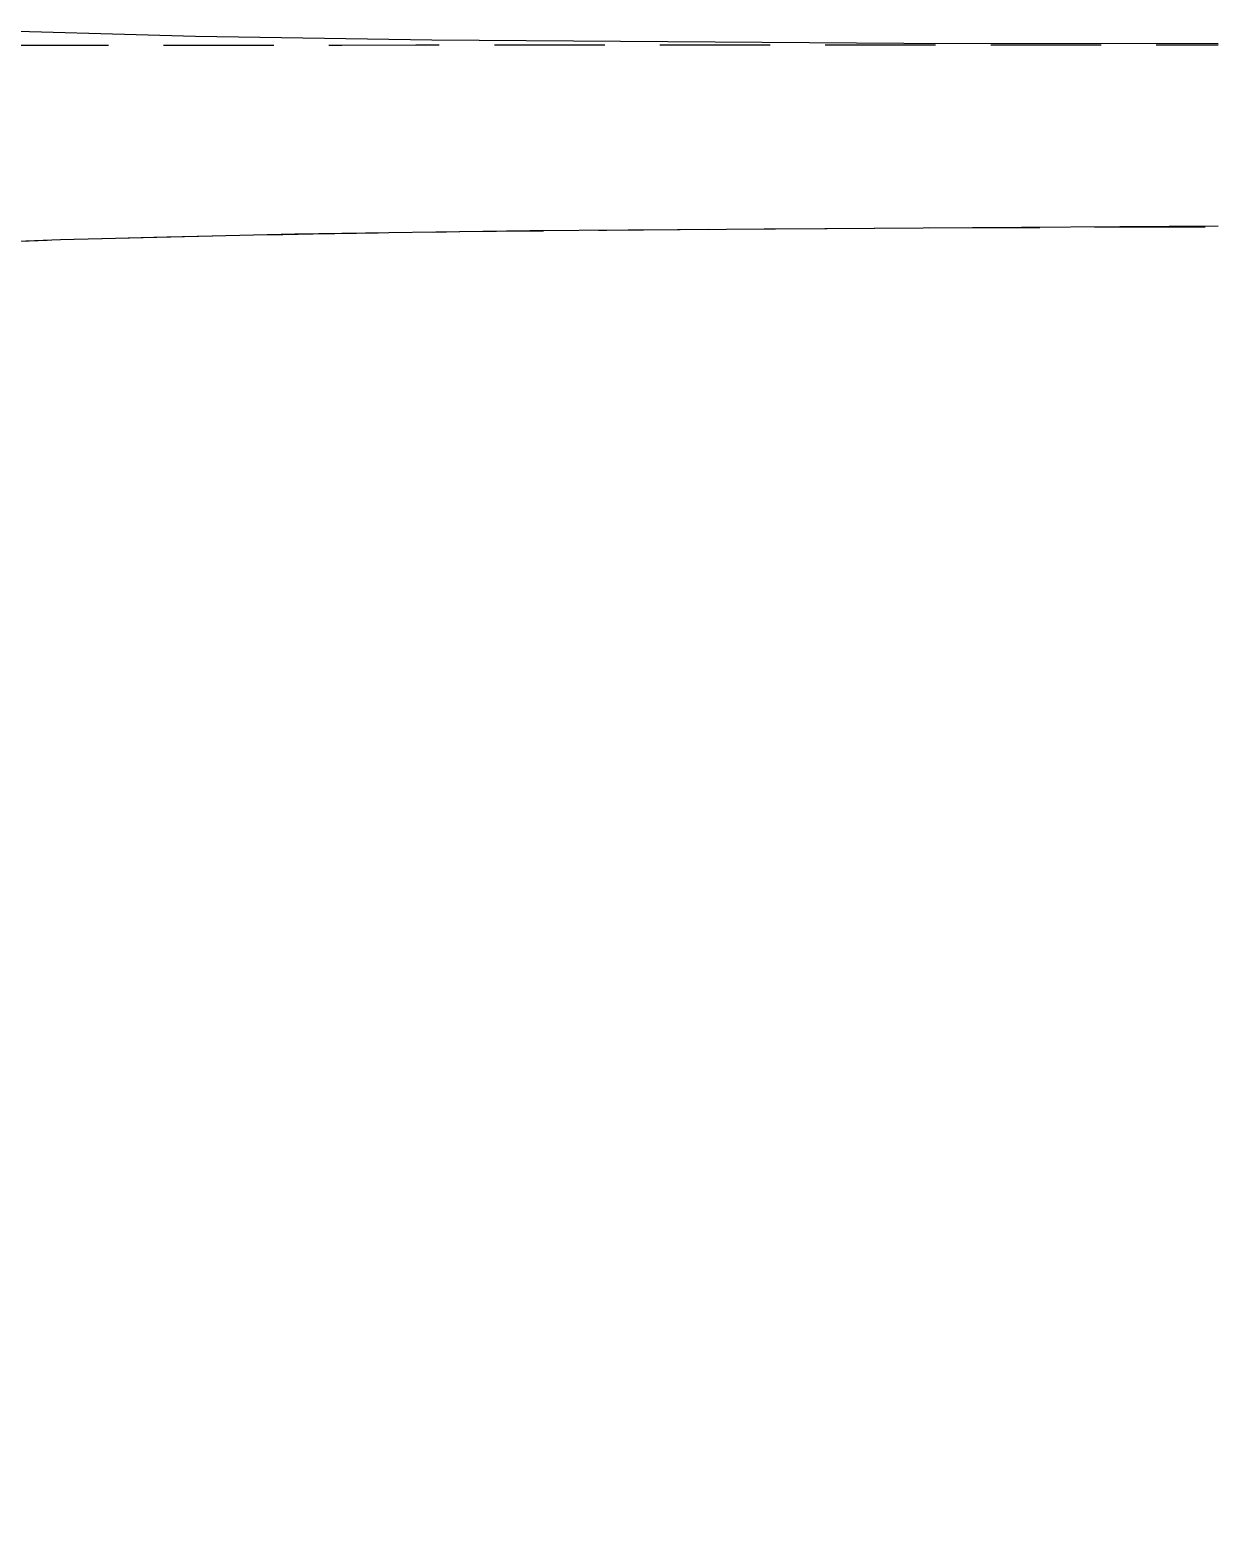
# Model space of a CAD drawing. Header units: metres. Extents: x -114 to 324, y 13 to 108.
# Drawn here: x -63.64 to -47.22, y 44.88 to 65.39 of the extents above; entities that cross this region are included whole.
import ezdxf

# ---------------------------------------------------------------- set-up
doc = ezdxf.new("R2010")
doc.units = ezdxf.units.M
doc.linetypes.add('DASHEDX2', pattern=[1.5, 1, -0.5])

# ---------------------------------------------------------------- blocks, each defined once
blk = doc.blocks.new('VD 18_75_B')
at = {"color": 1, "linetype": 'Continuous', "ltscale": 1.524, "flags": 128}
blk.add_lwpolyline([(-64.629, 65.388), (-61.349, 65.3), (-58.082, 65.248), (-51.562, 65.201), (-47.217, 65.196)], dxfattribs=at)
at = {"color": 7, "linetype": 'DASHEDX2', "ltscale": 1.524, "flags": 128}
for points in [[(-83.593, 44.882), (-83.913, 44.893), (-84.983, 45.044), (-86.036, 45.396), (-87.017, 45.965), (-87.861, 46.738), (-88.577, 47.607), (-89.199, 48.544), (-89.721, 49.541), (-90.138, 50.587), (-90.445, 51.67), (-90.639, 52.778), (-90.717, 53.901), (-90.679, 55.026), (-90.525, 56.141), (-90.257, 57.234), (-89.877, 58.294), (-89.391, 59.309), (-88.802, 60.268), (-88.117, 61.162), (-87.344, 61.98), (-86.49, 62.714), (-85.566, 63.356), (-84.58, 63.899), (-83.543, 64.338), (-82.467, 64.667), (-81.362, 64.884), (-80.244, 64.986), (-79.145, 65.038), (-78.054, 65.076), (-76.972, 65.104), (-75.898, 65.125), (-74.832, 65.14), (-73.773, 65.15), (-72.72, 65.158), (-71.673, 65.163), (-70.63, 65.167), (-69.591, 65.17), (-68.556, 65.172), (-67.523, 65.173), (-66.493, 65.174), (-65.465, 65.175), (-64.439, 65.175), (-63.414, 65.176), (-62.391, 65.176), (-61.368, 65.176), (-60.346, 65.176), (-59.325, 65.176), (-58.305, 65.177), (-57.285, 65.177), (-56.266, 65.177), (-55.247, 65.177), (-54.228, 65.177), (-53.21, 65.177), (-52.192, 65.177), (-51.174, 65.177), (-47.217, 65.177)], [(-70.948, 47.382), (-71.253, 47.382), (-72.265, 47.379), (-73.248, 47.371), (-74.175, 47.36), (-75.026, 47.349), (-75.836, 47.346), (-76.62, 47.36), (-77.377, 47.4), (-78.106, 47.471), (-78.808, 47.577), (-79.482, 47.72), (-80.125, 47.902), (-80.737, 48.123), (-81.317, 48.383), (-81.861, 48.682), (-82.369, 49.017), (-82.838, 49.387), (-83.265, 49.79), (-83.649, 50.223), (-83.988, 50.682), (-84.278, 51.166), (-84.52, 51.668), (-84.711, 52.187), (-84.85, 52.717), (-84.936, 53.254), (-84.969, 53.793), (-84.949, 54.329), (-84.873, 54.866), (-84.735, 55.409), (-84.525, 55.96), (-84.236, 56.515), (-83.866, 57.069), (-83.413, 57.613), (-82.879, 58.139), (-82.27, 58.638), (-81.594, 59.104), (-80.858, 59.533), (-80.073, 59.924), (-79.244, 60.276), (-78.38, 60.59), (-77.488, 60.869), (-76.572, 61.114), (-75.637, 61.329), (-74.686, 61.516), (-73.723, 61.679), (-72.751, 61.821), (-71.77, 61.943), (-70.783, 62.048), (-69.79, 62.139), (-68.793, 62.217), (-67.793, 62.284), (-66.79, 62.342), (-65.785, 62.391), (-64.778, 62.433), (-63.769, 62.469), (-62.759, 62.5), (-61.747, 62.526), (-60.735, 62.549), (-59.722, 62.568), (-58.709, 62.584), (-57.695, 62.598), (-56.68, 62.61), (-55.665, 62.62), (-54.65, 62.629), (-53.635, 62.636), (-52.619, 62.642), (-51.603, 62.647), (-47.217, 62.667)]]:
    blk.add_lwpolyline(points, dxfattribs=at)
at = {"color": 250, "linetype": 'Continuous', "ltscale": 1.524, "flags": 128}
blk.add_lwpolyline([(-47.217, 62.674), (-56.73, 62.609), (-59.976, 62.563), (-63.215, 62.487), (-66.443, 62.359)], dxfattribs=at)

msp = doc.modelspace()

# ---------------------------------------------------------------- block references
at = {"color": 5}
msp.add_blockref('VD 18_75_B', (0, 0), dxfattribs=at)

doc.saveas('drawing.dxf')
